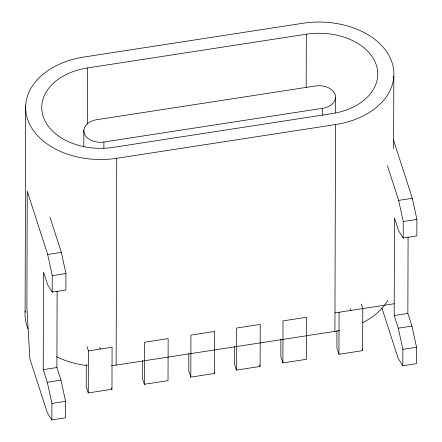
<?xml version="1.0" encoding="UTF-8"?>
<svg xmlns="http://www.w3.org/2000/svg" width="442" height="442" viewBox="0 0 442 442"><rect width="100%" height="100%" fill="white"/><g stroke="black" fill="none" stroke-linecap="round" stroke-linejoin="round"><path stroke-width="0.66" d="M25.1 312.223L25.697 105.406M57.117 291.284L56.902 367.517L60.99 380.175L65.571 401.314L65.521 417.789L51.847 419.9L51.896 403.424L47.316 382.286L43.228 369.628L43.509 272.101L47.598 284.764L52.217 292.112L65.891 290.002L65.941 273.526L61.361 252.388L49.974 217.149M52.217 292.112L52.266 275.631L47.686 254.498L27.238 191.198L26.907 307.218L29.852 358.749L47.228 412.552L51.847 419.9M83.809 146.849L83.858 130.362M86.284 364.556L86.218 386.606L88.262 392.932L111.964 389.28L112.086 347.246L88.383 350.898L86.952 346.467M87.383 124.169L87.549 67.941L306.328 34.211A58.609 40.675 0.2 0 1 376.341 65.107A58.609 40.675 0.2 0 1 331.981 113.633L113.202 147.363A58.609 40.675 0.2 0 1 43.189 116.473A58.609 40.675 0.2 0 1 87.549 67.941M88.262 392.932L88.383 350.898M103.892 148.192L103.909 142.015A16.465 11.426 0.2 0 1 84.245 133.335A16.465 11.426 0.2 0 1 96.704 119.699L315.483 85.975A16.465 11.426 0.2 0 1 335.152 94.649A16.465 11.426 0.2 0 1 322.688 108.284L103.909 142.015M111.517 365.716A74.737 51.874 0.2 0 0 116.135 365.109L116.732 158.291A74.737 51.874 0.2 0 1 27.448 118.898A74.737 51.874 0.2 0 1 84.019 57.012L302.798 23.282A74.737 51.874 0.2 0 1 392.082 62.681A74.737 51.874 0.2 0 1 335.511 124.567L116.732 158.291M142.33 360.733L142.28 377.96L144.324 384.291L168.026 380.639L168.148 338.6L144.446 342.257L144.324 384.291M188.822 353.567L188.773 370.794L190.817 377.125L214.519 373.468L214.635 331.434L190.938 335.091L190.817 377.125M234.398 346.539L234.348 363.766L236.393 370.098L260.095 366.446L260.216 324.406L236.514 328.063L236.393 370.098M280.891 339.373L280.841 356.6L282.886 362.932L306.588 359.274L306.709 317.24L283.007 320.892L282.886 362.932M306.173 87.698L306.328 34.211M322.671 115.152L322.688 108.284M335.495 112.732L335.539 97.621M116.135 365.109L334.914 331.378L335.511 124.567M336.953 330.726L336.903 347.959L338.948 354.285L362.65 350.633L362.772 308.599L361.341 304.168M338.948 354.285L339.069 312.251M393.623 148.556L393.828 76.173M408.082 237.177L407.861 313.411L411.95 326.069L416.53 347.208L416.48 363.683L402.806 365.794L402.855 349.313L398.275 328.179L394.187 315.516L394.468 217.994L398.557 230.658L403.176 238.006L416.85 235.895L416.9 219.42L412.32 198.281L393.557 140.202M403.176 238.006L403.226 221.525L398.645 200.392L387.474 165.805M47.686 254.498L61.361 252.388M398.645 200.392L412.32 198.281M52.266 275.631L65.941 273.526M403.226 221.525L416.9 219.42M334.964 312.886L394.22 303.748M43.228 369.628L56.902 367.517M394.187 315.516L407.861 313.411M47.316 382.286L60.99 380.175M398.275 328.179L411.95 326.069M51.896 403.424L65.571 401.314M402.855 349.313L416.53 347.208M402.806 365.794L398.187 358.445L381.866 307.919M350.307 308.527L350.92 310.422M362.241 349.368L362.65 350.633M259.686 365.175L260.095 366.446M214.105 372.203L214.519 373.468M99.621 347.174L100.235 349.069M111.555 388.015L111.964 389.28M87.317 365.595A74.737 51.874 0.2 0 1 56.664 356.777M28.006 328.831A74.737 51.874 0.2 0 1 25.205 310.875M387.794 300.372A74.737 51.874 0.2 0 1 362.805 322.61M339.627 330.539A74.737 51.874 0.2 0 1 334.914 331.378"/></g></svg>
